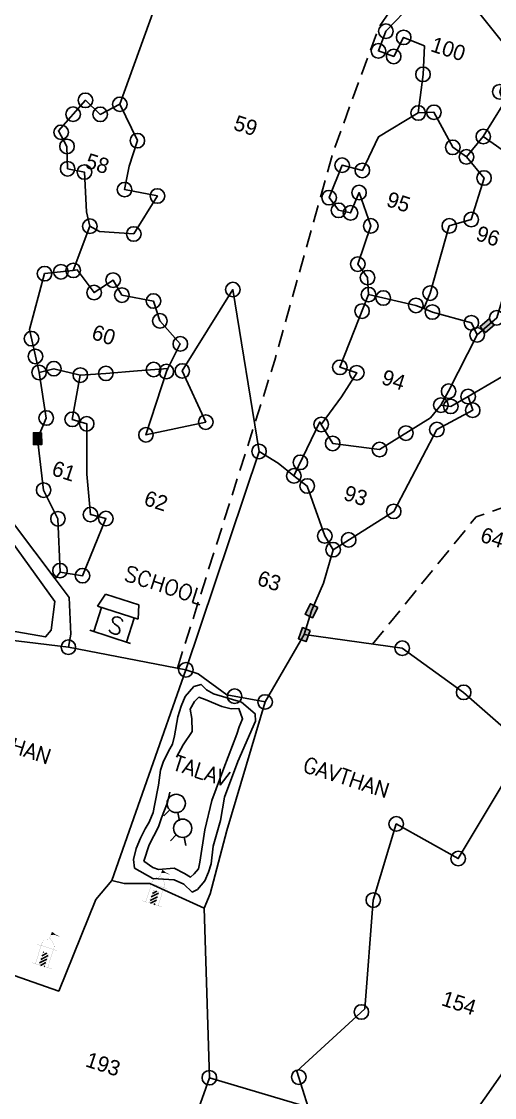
# Model space of a CAD drawing. Header units: metres. Extents: x 283060 to 287329, y 2093135 to 2097999.
# Drawn here: x 284926.7 to 285063.6, y 2095617.8 to 2095929.3 of the extents above; entities that cross this region are included whole.
import ezdxf
from ezdxf.enums import TextEntityAlignment as Align

# ---------------------------------------------------------------- set-up
doc = ezdxf.new("R2010")
doc.units = ezdxf.units.M
doc.linetypes.add('DASHED', pattern=[0.75, 0.5, -0.25])
for name, color, linetype in [('LINE_FOOTPATH', 1, 'DASHED'), ('LINE_WATER', 4, 'Continuous'), ('POLY_PARCEL', 6, 'Continuous'), ('POLY_ROAD', 30, 'Continuous'), ('POLY_WATER', 4, 'Continuous'), ('SYM_EDUCATION', 1, 'Continuous'), ('SYM_STONE', 1, 'Continuous'), ('SYM_WELL', 1, 'Continuous'), ('SYM_WORSHIP', 1, 'Continuous'), ('TEXT_MAPIN', 7, 'Continuous'), ('TEXT_PARCEL', 7, 'Continuous')]:
    doc.layers.add(name, color=color, linetype=linetype)
doc.styles.get("Standard").update_dxf_attribs({"font": 'simplex.shx'})
doc.styles.add('TEXT_MAP', font='')
doc.styles.get('TEXT_MAP').set_extended_font_data('Kruti Dev 050')

# ---------------------------------------------------------------- blocks, each defined once
blk = doc.blocks.new('STONE')
blk.add_circle((0, 0), 0.8510231522929323)
blk = doc.blocks.new('SCHOOL')
for points in [[(-2.06057684975508, 4.602967987326565), (-2.5, 2.963018464590306)], [(-2.06057684975508, 4.602967987326565), (2.06057684975508, 4.602967987326565)], [(2.06057684975508, 4.602967987326565), (2.5, 2.963018464590306)], [(-2.5, 2.963018464590306), (2.5, 2.963018464590306)], [(-2, 2.963018464590306), (-2, 0)], [(2, 2.963018464590306), (2, 0)], [(-2.5, 0), (2.5, 0)]]:
    blk.add_lwpolyline(points)
blk.add_text('S', height=2).set_placement((-0.600522031041919, 0.4695546877176326))
blk = doc.blocks.new('MOTWELL')
for points in [[(-1.535137227515406, 2.962388380395851), (-0.8017610100268939, 1.5471760161806)], [(1.535137227515406, 2.962388380395851), (0.8017610100268939, 1.5471760161806)]]:
    blk.add_lwpolyline(points)
blk.add_circle((0, 0), 1.742576925774983)
blk = doc.blocks.new('TEMPLE')
at = {"linetype": 'Continuous'}
blk.add_hatch(color=256, dxfattribs=at).paths.add_polyline_path([(0.2823070738277259, 5.694702453576042), (0.5997007943876708, 5.747528817597753), (0.9523601482808252, 5.712310998570159), (1.393183585423913, 5.729920272603636), (0.4939023840613558, 5.853181545622648), (0.2117758071981405, 6.011659908611305), (-0.1408835466579603, 6.064486272633075), (-0.1493116005540691, 5.551076389589148), (-0.0879850967228372, 5.5538326355815)])
h = blk.add_hatch(dxfattribs=at)
h.set_pattern_fill('ANSI31', color=256, scale=3.600000000000001, style=0)
h.set_pattern_definition([(45, (-94.63405291644858, -100.6524758033455), (-0.3181980515339464, 0.3181980515339465), [])])
h.paths.add_polyline_path([(-0.5113554589449905, 2.324357100333998), (-0.5113554589449906, 0), (0.4937226423062385, 0), (0.4937226423062385, 2.324357100333998)])
at = {"linetype": 'Continuous', "const_width": 0.01800000000000001}
for points in [[(-0.158516363315357, 4.990351905506088), (-0.1408835466579603, 6.064486272633076), (0.211775807198137, 6.011659908611307), (0.4939023840613572, 5.853181545622647), (1.393183585423913, 5.729920272603636), (0.9523601482808317, 5.71231099857016), (0.5997007943876724, 5.747528817597754), (0.2823070738277238, 5.694702453576042), (-0.08798509672283217, 5.5538326355815), (-0.1493116005697175, 5.551076389588445)], [(-1.163775716759346, 3.275230194441974), (-1.163595975004228, 3.687303537316609), (-0.9696334814279908, 4.21556644840166), (-0.6346069441922282, 4.550132448412455), (-0.3348460402526143, 4.726220085434591), (-0.158516363315357, 4.990351905506088), (0.05307894691827642, 4.796655723489835), (0.4586367507652085, 4.497306084390743), (0.6878648776373666, 4.356436266396202), (0.8818273712508926, 4.092304446343348), (1.022891414873357, 3.757738446313908), (1.057977306433031, 3.275230194441974)], [(-1.780928830839684, 3.275230194441974), (1.745663197543536, 3.275230194441974)], [(-1.163775716759346, 0), (-1.163775716759346, 3.275230194441974)], [(-0.5113554589449905, 0), (-0.5113554589449905, 2.324357100333998), (0.4937226423062384, 2.324357100333998), (0.4937226423062384, 0)], [(1.057977306433031, 0), (1.057977306433031, 3.275230194441974)], [(-1.780928830839684, 0), (1.780928830839684, 0)]]:
    blk.add_lwpolyline(points, dxfattribs=at)
blk = doc.blocks.new('STONESQUAREFILLED')
blk.add_hatch(color=256).paths.add_polyline_path([(0.6958872628347308, -0.481363590938571), (0.6958872628347308, 0.481363590938571), (-0.6958872628347308, 0.481363590938571), (-0.6958872628347308, -0.481363590938571)])
blk.add_lwpolyline([(-0.6958872628347308, 0.481363590938571), (0.6958872628347308, 0.481363590938571), (0.6958872628347308, -0.481363590938571), (-0.6958872628347308, -0.481363590938571)], close=True)

msp = doc.modelspace()

# ---------------------------------------------------------------- linework, layer by layer
at = {"layer": 'LINE_FOOTPATH', "ltscale": 10, "flags": 128}
for points in [[(285028.3335471738, 2095748.990615026), (285058.2926445363, 2095785.842616343), (285106.5616406577, 2095802.572572899), (285134.8273457683, 2095817.618798464), (285162.5435879431, 2095831.423074889), (285187.6191669204, 2095882.981785077), (285207.8116786735, 2095898.271356448), (285217.1551833545, 2095906.027979004), (285220.3302945325, 2095913.412422636), (285238.1361006198, 2095954.632637131), (285270.634241729, 2095990.914291799), (285293.3023606642, 2096012.237391172), (285312.7285347251, 2096030.56867302), (285341.7928378573, 2096044.831187763), (285387.691152663, 2096069.686357954), (285400.9906564641, 2096077.478760706), (285420.8179439243, 2096081.059149633), (285481.4148222028, 2096089.820531001)], [(284971.8195956051, 2095742.086083632), (285000.0518346298, 2095831.252711223), (285016.7902224665, 2095891.160063865), (285030.1383797889, 2095927.584864935), (285045.4402077896, 2095949.711359593), (285055.5908237891, 2095976.104432705)]]:
    msp.add_lwpolyline(points, dxfattribs=at)
at = {"layer": 'LINE_WATER'}
for points in [[(284964.7097382313, 2095681.173920319), (284959.3798477615, 2095684.210365231), (284959.1195535776, 2095686.659919129), (284959.8811609607, 2095689.830562117), (284961.1189634039, 2095692.847322566), (284962.5179640588, 2095695.549167968), (284963.6862692792, 2095697.537081419), (284964.8471718301, 2095700.315866315), (284965.2242763081, 2095702.296620885), (284966.3555854999, 2095708.238889888), (284966.9485931498, 2095712.51532292), (284967.7175966643, 2095714.895092653), (284969.2704036419, 2095718.072890971), (284970.4387023242, 2095720.060802611), (284970.9696088826, 2095722.51751539), (284971.9471171419, 2095727.983829736), (284972.9468214811, 2095731.077529679), (284974.1077294223, 2095733.856312833), (284976.6129288158, 2095736.726353175), (284978.6641280813, 2095737.377658101), (284980.2613283668, 2095735.810231163), (284982.2504211505, 2095734.641817578), (284990.4227104803, 2095732.263832921), (284994.3314042152, 2095728.898157011), (284994.4305001875, 2095726.763518159), (284989.3180802746, 2095715.011391343), (284985.4582681438, 2095704.694282085), (284984.3343550834, 2095697.961139826), (284982.1885416037, 2095690.506912028), (284981.6029323809, 2095685.439612845), (284980.8339288664, 2095683.059843112), (284979.7499262077, 2095680.519033769), (284977.6366258507, 2095678.04800859), (284976.0616227931, 2095677.242824676), (284973.6658310242, 2095679.593964247), (284970.8855332558, 2095680.755224245), (284964.7097382313, 2095681.173920319)], [(284971.5818970914, 2095716.274641999), (284973.5266031055, 2095719.851455479), (284976.1013051121, 2095723.750341077), (284975.9874145814, 2095727.466719335), (284975.5659167955, 2095730.231190021), (284976.8111219082, 2095732.457079025), (284977.9868244078, 2095733.654122772), (284979.89162002, 2095733.038603338), (284984.7379116124, 2095730.946908859), (284987.4339133573, 2095730.338546564), (284989.5694097943, 2095730.436957339), (284990.7052018921, 2095727.441668171), (284989.6980991258, 2095725.13883438), (284989.0059966515, 2095722.997043752), (284985.299978915, 2095713.15588734), (284981.7477675012, 2095703.790683844), (284979.7705549027, 2095695.230669555), (284978.3538345358, 2095685.963878576), (284977.9767354479, 2095683.983122264), (284976.7241330561, 2095682.548102964), (284975.6253315967, 2095681.589038321), (284973.874335769, 2095682.68050886), (284970.9328397888, 2095684.156683905), (284966.3468423804, 2095683.798824486), (284964.6801448721, 2095684.337404426), (284962.1305479284, 2095686.212594634), (284963.6685549574, 2095690.9721341), (284966.3896617651, 2095696.13784761), (284967.2355663198, 2095698.755596448), (284968.9347769507, 2095703.200219125), (284969.6194779034, 2095706.132884751)]]:
    msp.add_lwpolyline(points, dxfattribs=at)
at = {"layer": 'POLY_PARCEL'}
for points in [[(284955.1616517592, 2095905.296147912), (284973.3671932505, 2095955.874688782), (284989.5606639248, 2095966.338145412), (284993.8096227166, 2095964.139008302), (285007.9645066781, 2095979.804864758)], [(285048.0806224754, 2095951.212247437), (285045.1647469474, 2095940.032907544), (285032.1990605023, 2095926.441619823), (285030.0391050441, 2095920.742531612), (285034.4438770356, 2095919.13300911), (285037.3307671894, 2095924.667120457), (285043.3644124259, 2095922.207283324), (285042.9372337908, 2095913.968473811), (285041.5501799227, 2095902.777033784)], [(285068.6843885284, 2095919.883990321), (285054.7887683309, 2095937.404908505), (285059.334257972, 2095940.501939155), (285060.1742122783, 2095946.559688863), (285048.0806224754, 2095951.212247437)], [(285068.6843885284, 2095919.883990321), (285065.1440863339, 2095908.928118404), (285066.2964267188, 2095905.577311984), (285060.3897773804, 2095895.944556908)], [(284955.1616517592, 2095905.296147912), (284949.4682358308, 2095902.385751742), (284945.2017920067, 2095906.449302368), (284937.3875581927, 2095897.615286276), (284939.8549661958, 2095893.1004285), (284940.039907911, 2095886.638251868), (284944.8989813015, 2095885.687670359), (284945.5047592166, 2095874.132794967), (284946.4809680261, 2095870.002580938)], [(284946.4809680261, 2095870.002580938), (284949.2934627719, 2095868.474156694), (284959.1870650089, 2095867.755474871), (284966.0482675616, 2095878.756222704), (284956.5172359408, 2095880.596920959), (284957.8837803816, 2095887.383867407), (284960.2347990772, 2095894.776030383), (284955.1616517592, 2095905.296147912)], [(285027.1637544028, 2095850.199520468), (285026.893372682, 2095855.126853428), (285024.0545346892, 2095859.022632537), (285027.8179521333, 2095870.092562288), (285024.4206461563, 2095879.753379087), (285021.9539110279, 2095873.849004581), (285018.4719782977, 2095874.601857252), (285015.7473164322, 2095878.274596514), (285019.5264904387, 2095887.664065984), (285025.3695254227, 2095886.148236548), (285030.0131101237, 2095895.894466157), (285041.5501799227, 2095902.777033784)], [(285041.5501799227, 2095902.777033784), (285046.0879830612, 2095902.986047746), (285051.5635561958, 2095892.839811312), (285055.5127302157, 2095890.07444895)], [(285055.5127302157, 2095890.07444895), (285060.3897773804, 2095895.944556908)], [(285060.3897773804, 2095895.944556908), (285068.7396038704, 2095890.081790301), (285072.6362602519, 2095892.917966335), (285081.9855356663, 2095882.078430283)], [(285055.5127302157, 2095890.07444895), (285060.6142367352, 2095883.958282716), (285056.9157919131, 2095871.936595377), (285050.5438492652, 2095870.086438503), (285045.0093027911, 2095850.653529813), (285043.1874570304, 2095846.144100527)], [(284941.6585014522, 2095857.221206642), (284946.4809680261, 2095870.002580938)], [(284941.6585014522, 2095857.221206642), (284933.3650154299, 2095856.272827554), (284928.9770462086, 2095840.135754387), (284931.7677374451, 2095827.668310744)], [(284969.0895495931, 2095828.832934999), (284972.6679068059, 2095835.930820815), (284966.7604157911, 2095842.589957079), (284964.9031155452, 2095848.353368706), (284955.7463085622, 2095850.073139268), (284953.2184717368, 2095854.400993111), (284947.7179939791, 2095850.808657447), (284942.806484857, 2095857.352481169), (284941.6585014522, 2095857.221206642)], [(284995.4693615443, 2095804.811816093), (284987.8792060062, 2095851.66836324), (284973.2387271803, 2095828.104772369), (284980.0308400675, 2095813.311654197), (284962.7168700838, 2095809.612696097), (284968.6388517938, 2095827.938948925), (284969.0895495931, 2095828.832934999)], [(285067.3452296658, 2095853.488077108), (285064.3003786991, 2095843.489011052), (285058.6028873404, 2095838.550998225)], [(285013.4716431229, 2095812.630894396), (285019.2933351484, 2095820.650201202), (285023.7681136453, 2095827.581061262), (285018.8772578984, 2095829.161502094), (285027.1637544028, 2095850.199520468)], [(285027.1637544028, 2095850.199520468), (285040.8683700735, 2095847.07405195), (285043.1874570304, 2095846.144100527)], [(285043.1874570304, 2095846.144100527), (285045.6502929751, 2095845.156505911), (285056.9445950014, 2095842.065298964), (285058.6028873404, 2095838.550998225)], [(285058.6028873404, 2095838.550998225), (285050.3489269518, 2095822.230671242), (285048.1239428821, 2095818.221451834)], [(285109.5656780695, 2095810.653095518), (285095.8843045752, 2095821.795292592), (285095.8843045752, 2095821.795292592), (285095.8843045752, 2095821.795292592), (285073.2271477405, 2095830.772454688), (285073.2271477405, 2095830.772454688), (285073.2271477405, 2095830.772454688), (285056.0032265036, 2095820.701436004)], [(284943.7137356547, 2095826.905998761), (284941.3847587311, 2095814.099649165), (284945.5661258216, 2095812.802429814), (284945.6127766696, 2095798.212250749), (284946.6612865827, 2095786.532276852), (284951.1110516854, 2095785.377897358), (284944.3514946866, 2095768.84928708), (284937.8547529617, 2095769.814539482), (284937.2359874429, 2095785.330412255), (284933.0870743287, 2095793.625165037), (284931.3459072407, 2095808.493051432), (284933.85063078, 2095814.48836389), (284931.7677374451, 2095827.668310744)], [(284931.7677374451, 2095827.668310744), (284936.0479973705, 2095828.763531535), (284943.7137356547, 2095826.905998761)], [(284943.7137356547, 2095826.905998761), (284951.1086389613, 2095827.407809555), (284960.2421424251, 2095828.173921817), (284969.0895495931, 2095828.832934999)], [(285056.0032265036, 2095820.701436004), (285057.3294723557, 2095816.735977201), (285046.9571916481, 2095811.152391485), (285034.4568222403, 2095787.455097198), (285016.9061119608, 2095776.372765325)], [(285056.0032265036, 2095820.701436004), (285050.9857412538, 2095817.855140853), (285048.1239428821, 2095818.221451834)], [(285048.1239428821, 2095818.221451834), (285045.0757840595, 2095814.55263439), (285030.3658676384, 2095805.34460937), (285016.7859334901, 2095807.126725362), (285013.4716431229, 2095812.630894396)], [(285013.4716431229, 2095812.630894396), (285013.0283678722, 2095813.367058594), (285005.5526986319, 2095797.725995272)], [(284995.4693615443, 2095804.811816093), (284974.2814583055, 2095741.613804658)], [(285005.5526986319, 2095797.725995272), (285000.9735059153, 2095801.380959652), (284995.4693615443, 2095804.811816093)], [(285005.5526986319, 2095797.725995272), (285009.4217726358, 2095794.800366346), (285014.4901171571, 2095780.344025664), (285016.9061119608, 2095776.372765325)], [(285016.9061119608, 2095776.372765325), (285014.1388434704, 2095766.656312194), (285010.6267433288, 2095758.669758376), (285008.5749250292, 2095751.77878048)], [(284937.8547529617, 2095769.814539482), (284936.4449795546, 2095767.919430383)], [(284997.2079942778, 2095732.295229538), (285008.5749250292, 2095751.77878048)], [(285008.5749250292, 2095751.77878048), (285036.9124795258, 2095747.833296262), (285054.7012690146, 2095735.073035131), (285054.7012690146, 2095735.073035131), (285067.8006542859, 2095723.518999959)], [(284940.256158276, 2095748.141152345), (284974.2814583055, 2095741.613804658)], [(285009.6432100833, 2095615.02515897), (285006.4257837096, 2095625.436421667), (285026.1413542594, 2095643.509559017), (285028.5358062959, 2095674.936165725), (285035.1932297114, 2095696.993897921), (285053.1200180418, 2095686.970294489), (285069.9123915663, 2095714.919524018)], [(285099.6331506288, 2095697.258937662), (285096.7217971719, 2095692.175817829), (285072.3721195315, 2095662.673005811), (285066.07350573, 2095624.98674571), (285050.4070921013, 2095602.707459432)], [(284924.5560883125, 2095653.150812326), (284937.4808925938, 2095648.603360923), (284948.2242829058, 2095675.156276197), (284952.8737283584, 2095680.619541087)], [(284979.5795372599, 2095672.647311495), (284981.072715314, 2095623.51995776)], [(284981.072715314, 2095623.51995776), (284970.1399928546, 2095592.562563414), (284955.9891420156, 2095595.459928765), (284939.3946046353, 2095573.587924425), (284935.7271109577, 2095577.401329178), (284911.6780603527, 2095584.012118177)], [(284981.072715314, 2095623.51995776), (285009.6432100833, 2095615.02515897)]]:
    msp.add_lwpolyline(points, dxfattribs=at)
at = {"layer": 'POLY_ROAD'}
for points in [[(284881.7919530613, 2096001.434509588), (284895.1154808219, 2095986.389580419), (284903.9112171986, 2095970.122891204), (284895.8669175931, 2095959.297920677), (284891.2384846753, 2095946.215451511), (284887.943381402, 2095912.996333394), (284888.7013169366, 2095905.109820184), (284889.7533966507, 2095892.378078747), (284892.8425675913, 2095887.868834284), (284896.3154505878, 2095875.594007889), (284904.7412921689, 2095872.251675609), (284906.9263209295, 2095865.431611035), (284901.6181090664, 2095841.330725374), (284900.9221012053, 2095835.97933671), (284905.4826892089, 2095827.070557857), (284909.8227090453, 2095808.52616307), (284913.0851676798, 2095798.797686099), (284936.4449795546, 2095767.919430383)], [(284812.7612821289, 2095782.9476899), (284865.8452280514, 2095766.000890109), (284882.5740310671, 2095759.977150274), (284933.6459720283, 2095751.11525433), (284935.3066663312, 2095753.056970715), (284936.3477711414, 2095761.394785654), (284910.5175731258, 2095797.210035187), (284902.1556480458, 2095825.813144101), (284893.242717273, 2095834.682642352), (284891.9976982293, 2095848.096319697), (284896.486877983, 2095860.070098708), (284893.2518758705, 2095869.42886419)], [(284936.4449795546, 2095767.919430383), (284940.4864445201, 2095762.577204627), (284940.959711928, 2095751.891269076), (284940.256158276, 2095748.141152345)], [(284886.7286422469, 2095754.59661696), (284940.256158276, 2095748.141152345)]]:
    msp.add_lwpolyline(points, dxfattribs=at)
at = {"layer": 'POLY_WATER'}
for points in [[(284974.2814583055, 2095741.613804658), (284952.8737283584, 2095680.619541087)], [(284974.2814583055, 2095741.613804658), (284977.8519457479, 2095740.411505887), (284986.1473050111, 2095734.380184188), (284997.2079942778, 2095732.295229538)], [(284997.2079942778, 2095732.295229538), (284986.1231431591, 2095695.109867462), (284981.3071552772, 2095676.747825015), (284979.5795372599, 2095672.647311495)], [(284952.8737283584, 2095680.619541087), (284956.3655414046, 2095679.776422205), (284963.8196101416, 2095679.787680277), (284979.5795372599, 2095672.647311495)]]:
    msp.add_lwpolyline(points, dxfattribs=at)

# ---------------------------------------------------------------- block references
at = {"layer": 'SYM_EDUCATION', "xscale": 2.473091899648725, "yscale": 2.473091899648725, "zscale": 2.473091899648725, "rotation": 342.0921771281583}
msp.add_blockref('SCHOOL', (284952.3444748251, 2095751.139181122), dxfattribs=at)
at = {"layer": 'SYM_STONE', "xscale": 2.473091899648725, "yscale": 2.473091899648725, "zscale": 2.473091899648725}
for name, p, rotation in [('STONE', (285032.1990605023, 2095926.441619823), 342.0921771281583), ('STONE', (285037.3307671894, 2095924.667120457), 342.0921771281583), ('STONE', (285030.0391050441, 2095920.742531612), 342.0921771281583), ('STONE', (285034.4438770356, 2095919.13300911), 342.0921771281583), ('STONE', (285042.9372337908, 2095913.968473811), 342.0921771281583), ('STONE', (285065.1440863339, 2095908.928118404), 342.0921771281583), ('STONE', (284945.2017920067, 2095906.449302368), 342.0921771281583), ('STONE', (284955.1616517592, 2095905.296147912), 342.0921771281583), ('STONE', (284941.6310756496, 2095902.41259621), 342.0921771281583), ('STONE', (284949.4682358308, 2095902.385751742), 342.0921771281583), ('STONE', (285041.5501799227, 2095902.777033784), 342.0921771281583), ('STONE', (285046.0879830612, 2095902.986047746), 342.0921771281583), ('STONE', (284938.1685488019, 2095897.194463046), 342.0921771281583), ('STONE', (285060.3897773804, 2095895.944556908), 342.0921771281583), ('STONE', (284939.8549661958, 2095893.1004285), 342.0921771281583), ('STONE', (284960.2347990772, 2095894.776030383), 342.0921771281583), ('STONE', (285051.5635561958, 2095892.839811312), 342.0921771281583), ('STONE', (285055.5127302157, 2095890.07444895), 342.0921771281583), ('STONE', (284940.039907911, 2095886.638251868), 342.0921771281583), ('STONE', (285019.5264904387, 2095887.664065984), 342.0921771281583), ('STONE', (285025.3695254227, 2095886.148236548), 342.0921771281583), ('STONE', (284944.8989813015, 2095885.687670359), 342.0921771281583), ('STONE', (285060.6142367352, 2095883.958282716), 342.0921771281583), ('STONE', (284956.5172359408, 2095880.596920959), 342.0921771281583), ('STONE', (285024.4206461563, 2095879.753379087), 342.0921771281583), ('STONE', (284966.0482675616, 2095878.756222704), 342.0921771281583), ('STONE', (285015.7473164322, 2095878.274596514), 342.0921771281583), ('STONE', (285018.4719782977, 2095874.601857252), 342.0921771281583), ('STONE', (285021.9539110279, 2095873.849004581), 342.0921771281583), ('STONE', (285056.9157919131, 2095871.936595377), 342.0921771281583), ('STONE', (284946.4809680261, 2095870.002580938), 342.0921771281583), ('STONE', (284959.1870650089, 2095867.755474871), 342.0921771281583), ('STONE', (285027.8179521333, 2095870.092562288), 342.0921771281583), ('STONE', (285050.5438492652, 2095870.086438503), 342.0921771281583), ('STONE', (285024.0545346892, 2095859.022632537), 342.0921771281583), ('STONE', (284933.3650154299, 2095856.272827554), 342.0921771281583), ('STONE', (284938.0851929315, 2095856.812590643), 342.0921771281583), ('STONE', (284941.6585014522, 2095857.221206642), 342.0921771281583), ('STONE', (285026.893372682, 2095855.126853428), 342.0921771281583), ('STONE', (284953.2184717368, 2095854.400993111), 342.0921771281583), ('STONE', (284987.8792060062, 2095851.66836324), 342.0921771281583), ('STONE', (284947.7179939791, 2095850.808657447), 342.0921771281583), ('STONE', (284955.7463085622, 2095850.073139268), 342.0921771281583), ('STONE', (285027.1637544028, 2095850.199520468), 342.0921771281583), ('STONE', (285031.422076359, 2095849.228369468), 342.0921771281583), ('STONE', (285045.0093027911, 2095850.653529813), 342.0921771281583), ('STONE', (284964.9031155452, 2095848.353368706), 342.0921771281583), ('STONE', (285040.8683700735, 2095847.07405195), 342.0921771281583), ('STONE', (284966.7604157911, 2095842.589957079), 342.0921771281583), ('STONE', (285025.2840256284, 2095845.427205839), 342.0921771281583), ('STONE', (285045.6502929751, 2095845.156505911), 342.0921771281583), ('STONE', (285064.3003786991, 2095843.489011052), 342.0921771281583), ('STONE', (285056.9445950014, 2095842.065298964), 342.0921771281583), ('STONESQUAREFILLED', (285061.5359055991, 2095841.214510618), 220.4373494929153), ('STONE', (284929.5763780312, 2095837.458232909), 342.0921771281583), ('STONE', (285058.6028873404, 2095838.550998225), 342.0921771281583), ('STONE', (284972.6679068059, 2095835.930820815), 342.0921771281583), ('STONE', (284930.728784234, 2095832.309845586), 342.0921771281583), ('STONE', (284931.7677374451, 2095827.668310744), 342.0921771281583), ('STONE', (284936.0479973705, 2095828.763531535), 342.0921771281583), ('STONE', (284943.7137356547, 2095826.905998761), 342.0921771281583), ('STONE', (284951.1086389613, 2095827.407809555), 342.0921771281583), ('STONE', (284964.9329773894, 2095828.523326113), 342.0921771281583), ('STONE', (284968.6388517938, 2095827.938948925), 342.0921771281583), ('STONE', (284973.2387271803, 2095828.104772369), 342.0921771281583), ('STONE', (285018.8772578984, 2095829.161502094), 342.0921771281583), ('STONE', (285023.7681136453, 2095827.581061262), 342.0921771281583), ('STONE', (285050.3489269518, 2095822.230671242), 342.0921771281583), ('STONE', (285056.0032265036, 2095820.701436004), 342.0921771281583), ('STONE', (285048.1239428821, 2095818.221451834), 342.0921771281583), ('STONE', (285050.9857412538, 2095817.855140853), 342.0921771281583), ('STONE', (284933.85063078, 2095814.48836389), 342.0921771281583), ('STONE', (285057.3294723557, 2095816.735977201), 342.0921771281583), ('STONE', (284941.3847587311, 2095814.099649165), 342.0921771281583), ('STONE', (284945.5661258216, 2095812.802429814), 342.0921771281583), ('STONE', (284980.0308400675, 2095813.311654197), 342.0921771281583), ('STONE', (285013.4716431229, 2095812.630894396), 342.0921771281583), ('STONE', (284962.7168700838, 2095809.612696097), 342.0921771281583), ('STONE', (285037.9753736325, 2095810.107962171), 342.0921771281583), ('STONE', (285046.9571916481, 2095811.152391485), 342.0921771281583), ('STONESQUAREFILLED', (284931.3459072407, 2095808.493051432), 270.7653350721077), ('STONE', (285016.7859334901, 2095807.126725362), 342.0921771281583), ('STONE', (285030.3658676384, 2095805.34460937), 342.0921771281583), ('STONE', (284995.4693615443, 2095804.811816093), 342.0921771281583), ('STONE', (285007.4282326543, 2095801.650105002), 342.0921771281583), ('STONE', (285005.5526986319, 2095797.725995272), 342.0921771281583), ('STONE', (284933.0870743287, 2095793.625165037), 342.0921771281583), ('STONE', (285009.4217726358, 2095794.800366346), 342.0921771281583), ('STONE', (284946.6612865827, 2095786.532276852), 342.0921771281583), ('STONE', (285034.4568222403, 2095787.455097198), 342.0921771281583), ('STONE', (284937.2359874429, 2095785.330412255), 342.0921771281583), ('STONE', (284951.1110516854, 2095785.377897358), 342.0921771281583), ('STONE', (285014.4901171571, 2095780.344025664), 342.0921771281583), ('STONE', (285021.4107606158, 2095779.217209258), 342.0921771281583), ('STONE', (285016.9061119608, 2095776.372765325), 342.0921771281583), ('STONE', (284937.8383548186, 2095770.308419853), 342.0921771281583), ('STONE', (284944.3514946866, 2095768.84928708), 342.0921771281583), ('STONESQUAREFILLED', (285010.6267433288, 2095758.669758376), 243.3374460099885), ('STONESQUAREFILLED', (285008.5749250292, 2095751.77878048), 249.0219717122482), ('STONE', (284940.256158276, 2095748.141152345), 342.0921771281583), ('STONE', (285036.9124795258, 2095747.833296262), 342.0921771281583), ('STONE', (284974.2814583055, 2095741.613804658), 342.0921771281583), ('STONE', (284988.3896199761, 2095733.957504832), 342.0921771281583), ('STONE', (285054.7012690146, 2095735.073035131), 342.0921771281583), ('STONE', (284997.2079942778, 2095732.295229538), 342.0921771281583), ('STONE', (285035.1932297114, 2095696.993897921), 342.0921771281583), ('STONE', (285053.1200180418, 2095686.970294489), 342.0921771281583), ('STONE', (285028.5358062959, 2095674.936165725), 342.0921771281583), ('STONE', (285025.0909480418, 2095642.546658359), 342.0921771281583), ('STONE', (284981.072715314, 2095623.51995776), 342.0921771281583), ('STONE', (285006.960566083, 2095623.7059206), 342.0921771281583)]:
    msp.add_blockref(name, p, dxfattribs=dict(at, rotation=rotation))
at = {"layer": 'SYM_WELL', "xscale": 1.521281845806974, "yscale": 1.521281845806974, "zscale": 1.521281845806974, "rotation": 162.9102180336679}
for p in [(284971.4828376308, 2095702.909022099), (284973.356656384, 2095695.726306865)]:
    msp.add_blockref('MOTWELL', p, dxfattribs=at)
at = {"layer": 'SYM_WORSHIP', "xscale": 1.684268590511482, "yscale": 1.684268590511482, "zscale": 1.684268590511482, "rotation": 342.0921771281583}
for p in [(284964.5215583568, 2095673.853286443), (284932.5637356135, 2095655.925325522)]:
    msp.add_blockref('TEMPLE', p, dxfattribs=at)

# ---------------------------------------------------------------- texts
at = {"layer": 'TEXT_MAPIN'}
for s, p in [('SCHOOL', (284956.0388577743, 2095767.63474386)), ('GAVTHAN', (284909.7928295579, 2095722.093306238)), ('TALAV', (284970.092024194, 2095712.76856469)), ('GAVTHAN', (285007.8195338348, 2095712.272858569))]:
    msp.add_text(s, height=4.451565419367705, rotation=342.0921771272474, dxfattribs=at).set_placement(p)
at = {"layer": 'TEXT_PARCEL', "style": 'TEXT_MAP'}
for s, p in [('100', (285050.2542620565, 2095921.326286694)), ('59', (284991.6037398004, 2095899.147055686)), ('58', (284948.6912279777, 2095888.149522148)), ('95', (285035.8685301401, 2095877.022551819)), ('96', (285061.7825502366, 2095867.159425504)), ('60', (284950.5095491185, 2095838.549958579)), ('94', (285034.4240504548, 2095825.535397448)), ('61', (284938.9690708286, 2095799.132128451)), ('62', (284965.6633901199, 2095790.506073137)), ('93', (285023.4543675132, 2095792.015155696)), ('64', (285063.0471976492, 2095779.900978103)), ('63', (284998.4439136916, 2095767.359347794)), ('154', (285053.3618326354, 2095645.133427153)), ('193', (284950.3389362268, 2095627.456023287))]:
    msp.add_text(s, height=4.451565419367705, rotation=342.0921771272474, dxfattribs=at).set_placement(p, align=Align.MIDDLE)

doc.saveas('drawing.dxf')
